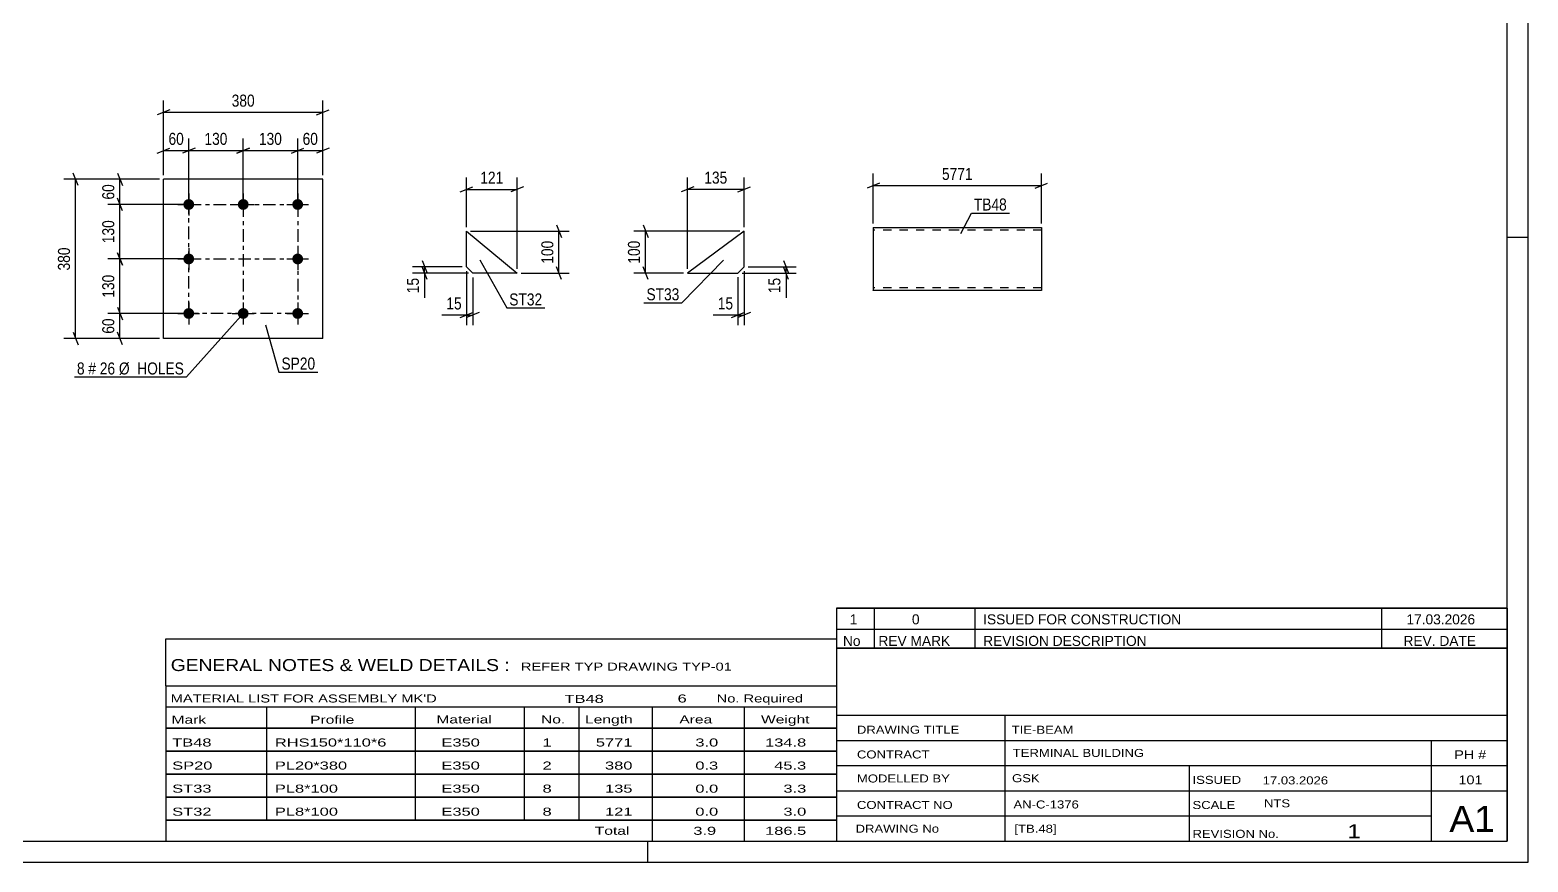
# Model space of a CAD drawing. Header units: millimetres. Extents: x 0 to 594, y 0 to 420.
# Drawn here: x 236.6 to 594, y 0 to 198.5 of the extents above; entities that cross this region are included whole.
import ezdxf

# ---------------------------------------------------------------- set-up
doc = ezdxf.new("R2010")
doc.units = ezdxf.units.MM
doc.linetypes.add('DXK_LINE_DOT2', pattern=[3.9198, 1.9599, -1.9599])
doc.linetypes.add('DXK_LINE_DOT3', pattern=[5.9187, 2.979, -0.9799, 0.9799, -0.9799])
doc.styles.add('Arial Narrow', font='ARIALN.TTF', dxfattribs={"height": 0.2})

# ---------------------------------------------------------------- blocks, each defined once
blk = doc.blocks.new('Unknown-580568700-1163')
at = {"color": 5, "linetype": 'Continuous'}
for p, q in [((594, 0), (594, 420)), ((589, 5), (589, 415)), ((594, 149), (589, 149)), ((5, 5), (589, 5)), ((384, 0), (384, 5)), ((0, 0), (594, 0))]:
    blk.add_line(p, q, dxfattribs=at)
blk = doc.blocks.new('Part-580568700-2322 - 2314')
at = {"color": 2, "linetype": 'Continuous'}
for p, q in [((437.78, 151.36), (437.78, 136.45)), ((437.78, 151.36), (457.78, 151.36)), ((457.88, 151.36), (477.88, 151.36)), ((477.88, 151.36), (477.88, 136.36)), ((437.78, 136.36), (437.78, 136.45)), ((457.78, 136.36), (437.78, 136.36)), ((477.88, 136.36), (457.88, 136.36))]:
    blk.add_line(p, q, dxfattribs=at)
at = {"color": 7, "linetype": 'DXK_LINE_DOT2'}
for p, q in [((457.78, 150.76), (437.78, 150.76)), ((477.88, 150.76), (457.88, 150.76)), ((437.78, 136.96), (437.78, 137.01)), ((457.78, 136.96), (437.78, 136.96)), ((477.88, 136.96), (457.88, 136.96)), ((477.88, 136.96), (477.88, 137.01))]:
    blk.add_line(p, q, dxfattribs=at)
blk = doc.blocks.new('Part-580568700-1772 - 1766')
at = {"color": 2, "linetype": 'Continuous'}
for p, q in [((406.96, 150.48), (393.46, 140.48)), ((406.96, 141.98), (406.96, 150.48)), ((393.46, 140.48), (405.46, 140.48)), ((405.46, 140.48), (406.96, 141.98))]:
    blk.add_line(p, q, dxfattribs=at)
blk = doc.blocks.new('Bolt-580568700-2206 - 2144')
at = {"linetype": 'Continuous'}
for points in [[(274.45, 158.16, -1), (274.45, 155.56, -1)], [(287.45, 158.16, -1), (287.45, 155.56, -1)], [(300.45, 158.16, -1), (300.45, 155.56, -1)], [(274.45, 145.16, -1), (274.45, 142.56, -1)], [(300.45, 145.16, -1), (300.45, 142.56, -1)], [(274.45, 132.16, -1), (274.45, 129.56, -1)], [(287.45, 132.16, -1), (287.45, 129.56, -1)], [(300.45, 132.16, -1), (300.45, 129.56, -1)]]:
    blk.add_hatch(color=1, dxfattribs=at).paths.add_polyline_path(points)
at = {"color": 1, "linetype": 'Continuous'}
for p, q in [((274.45, 159.46), (274.45, 154.26)), ((287.45, 159.46), (287.45, 154.26)), ((300.45, 159.46), (300.45, 154.26)), ((271.85, 156.86), (277.05, 156.86)), ((284.85, 156.86), (290.05, 156.86)), ((297.85, 156.86), (303.05, 156.86)), ((271.85, 143.86), (277.05, 143.86)), ((274.45, 146.46), (274.45, 141.26)), ((297.85, 143.86), (303.05, 143.86)), ((300.45, 146.46), (300.45, 141.26)), ((274.45, 133.46), (274.45, 128.26)), ((287.45, 133.46), (287.45, 128.26)), ((300.45, 133.46), (300.45, 128.26)), ((271.85, 130.86), (277.05, 130.86)), ((284.85, 130.86), (290.05, 130.86)), ((297.85, 130.86), (303.05, 130.86))]:
    blk.add_line(p, q, dxfattribs=at)
blk = doc.blocks.new('Part-580568700-2211 - 2144')
at = {"color": 2, "linetype": 'Continuous'}
for p, q in [((306.45, 162.86), (268.45, 162.86)), ((268.45, 124.86), (268.45, 162.86)), ((306.45, 124.86), (306.45, 162.86)), ((306.45, 124.86), (268.45, 124.86))]:
    blk.add_line(p, q, dxfattribs=at)
blk = doc.blocks.new('Part-580568700-1711 - 1705')
at = {"color": 2, "linetype": 'Continuous'}
for p, q in [((340.71, 141.97), (340.71, 150.47)), ((340.71, 150.47), (352.79, 140.47)), ((342.21, 140.47), (340.71, 141.97)), ((352.79, 140.47), (342.21, 140.47))]:
    blk.add_line(p, q, dxfattribs=at)
blk = doc.blocks.new('Rectangle-580568700-2299 - 2144')
at = {"color": 1, "linetype": 'DXK_LINE_DOT3'}
blk.add_lwpolyline([(274.45, 156.86), (300.45, 156.86), (300.45, 130.86), (274.45, 130.86), (274.45, 156.86)], close=True, dxfattribs=at)
blk = doc.blocks.new('Line-580568700-2284 - 2144')
at = {"color": 1, "linetype": 'DXK_LINE_DOT3'}
blk.add_line((274.45, 143.86), (300.45, 143.86), dxfattribs=at)
blk = doc.blocks.new('Line-580568700-2292 - 2144')
at = {"color": 1, "linetype": 'DXK_LINE_DOT3'}
blk.add_line((287.45, 156.86), (287.45, 130.86), dxfattribs=at)
blk = doc.blocks.new('StraightDimension-580568700-2325 - 2314')
at = {"color": 7, "linetype": 'Continuous'}
for p, q in [((439.28, 161.96), (436.28, 160.76)), ((437.78, 152.36), (437.78, 164.21)), ((437.78, 161.36), (477.88, 161.36)), ((476.38, 160.76), (479.38, 161.96)), ((477.88, 152.36), (477.88, 164.21))]:
    blk.add_line(p, q, dxfattribs=at)
at = {"color": 0}
blk.add_wipeout([(462.09, 162.11), (462.09, 166.31), (453.57, 166.31), (453.57, 162.11)], dxfattribs=at)
at = {"color": 3, "style": 'Arial Narrow'}
blk.add_text('5771', height=2.863, dxfattribs=at).set_placement((454.17, 162.71))
blk = doc.blocks.new('StraightDimension-580568700-1786 - 1766')
at = {"color": 7, "linetype": 'Continuous'}
for p, q in [((405.96, 150.48), (380.61, 150.48)), ((382.86, 151.98), (384.06, 148.98)), ((383.46, 140.48), (383.46, 150.48)), ((392.46, 140.48), (380.61, 140.48)), ((384.06, 138.98), (382.86, 141.98))]:
    blk.add_line(p, q, dxfattribs=at)
at = {"color": 0}
blk.add_wipeout([(382.71, 148.82), (378.51, 148.82), (378.51, 142.14), (382.71, 142.14)], dxfattribs=at)
at = {"color": 3, "style": 'Arial Narrow'}
blk.add_text('100', height=2.863, rotation=90.0002, dxfattribs=at).set_placement((382.11, 142.74))
blk = doc.blocks.new('StraightDimension-580568700-1774 - 1766')
at = {"color": 7, "linetype": 'Continuous'}
for p, q in [((416.36, 143.48), (417.56, 140.48)), ((406.46, 140.48), (419.36, 140.48)), ((407.96, 141.98), (419.36, 141.98)), ((417.56, 138.98), (416.36, 141.98)), ((416.96, 140.48), (416.96, 141.98))]:
    blk.add_line(p, q, dxfattribs=at)
at = {"color": 0}
blk.add_wipeout([(416.21, 139.96), (412.01, 139.96), (412.01, 135.1), (416.21, 135.1)], dxfattribs=at)
at = {"color": 7, "linetype": 'Continuous'}
blk.add_line((416.96, 140.48), (416.96, 134.57), dxfattribs=at)
blk.add_line((416.96, 140.48), (416.96, 134.57), dxfattribs=at)
at = {"color": 3, "style": 'Arial Narrow'}
blk.add_text('15', height=2.863, rotation=90.0002, dxfattribs=at).set_placement((415.61, 135.7))
blk = doc.blocks.new('StraightDimension-580568700-1798 - 1766')
at = {"color": 7, "linetype": 'Continuous'}
for p, q in [((405.46, 139.48), (405.46, 128.08)), ((406.96, 140.98), (406.96, 128.08)), ((403.96, 129.88), (406.96, 131.08)), ((408.46, 131.08), (405.46, 129.88)), ((405.46, 130.48), (406.96, 130.48))]:
    blk.add_line(p, q, dxfattribs=at)
at = {"color": 0}
blk.add_wipeout([(404.93, 131.23), (404.93, 135.43), (400.08, 135.43), (400.08, 131.23)], dxfattribs=at)
at = {"color": 7, "linetype": 'Continuous'}
blk.add_line((405.46, 130.48), (399.55, 130.48), dxfattribs=at)
blk.add_line((405.46, 130.48), (399.55, 130.48), dxfattribs=at)
at = {"color": 3, "style": 'Arial Narrow'}
blk.add_text('15', height=2.863, dxfattribs=at).set_placement((400.68, 131.83))
blk = doc.blocks.new('StraightDimension-580568700-1812 - 1766')
at = {"color": 7, "linetype": 'Continuous'}
for p, q in [((394.96, 161.08), (391.96, 159.88)), ((393.46, 141.48), (393.46, 163.33)), ((405.46, 159.88), (408.46, 161.08)), ((406.96, 151.48), (406.96, 163.33)), ((393.46, 160.48), (406.96, 160.48))]:
    blk.add_line(p, q, dxfattribs=at)
at = {"color": 0}
blk.add_wipeout([(403.55, 161.23), (403.55, 165.43), (396.86, 165.43), (396.86, 161.23)], dxfattribs=at)
at = {"color": 3, "style": 'Arial Narrow'}
blk.add_text('135', height=2.863, dxfattribs=at).set_placement((397.46, 161.83))
blk = doc.blocks.new('StraightDimension-580568700-3100 - 2144')
at = {"color": 7, "linetype": 'Continuous'}
for p, q in [((258.63, 155.36), (257.43, 158.36)), ((273.45, 156.86), (255.18, 156.86)), ((258.03, 143.86), (258.03, 156.86)), ((273.45, 143.86), (255.18, 143.86)), ((257.43, 145.36), (258.63, 142.36))]:
    blk.add_line(p, q, dxfattribs=at)
at = {"color": 0}
blk.add_wipeout([(257.28, 153.7), (253.08, 153.7), (253.08, 147.02), (257.28, 147.02)], dxfattribs=at)
at = {"color": 3, "style": 'Arial Narrow'}
blk.add_text('130', height=2.863, rotation=90.0002, dxfattribs=at).set_placement((256.68, 147.62))
blk = doc.blocks.new('StraightDimension-580568700-2270 - 2144')
at = {"color": 7, "linetype": 'Continuous'}
for p, q in [((267.45, 162.86), (255.18, 162.86)), ((257.43, 164.36), (258.63, 161.36)), ((258.03, 156.86), (258.03, 162.86)), ((258.63, 155.36), (257.43, 158.36)), ((273.45, 156.86), (255.18, 156.86))]:
    blk.add_line(p, q, dxfattribs=at)
at = {"color": 0}
blk.add_wipeout([(257.28, 162.29), (253.08, 162.29), (253.08, 157.43), (257.28, 157.43)], dxfattribs=at)
at = {"color": 3, "style": 'Arial Narrow'}
blk.add_text('60', height=2.863, rotation=90.0002, dxfattribs=at).set_placement((256.68, 158.03))
blk = doc.blocks.new('StraightDimension-580568700-2213 - 2144')
at = {"color": 7, "linetype": 'Continuous'}
for p, q in [((267.45, 162.86), (244.61, 162.86)), ((248.06, 161.36), (246.86, 164.36)), ((247.46, 124.86), (247.46, 162.86)), ((246.86, 126.36), (248.06, 123.36)), ((267.45, 124.86), (244.61, 124.86))]:
    blk.add_line(p, q, dxfattribs=at)
at = {"color": 0}
blk.add_wipeout([(246.71, 147.2), (242.51, 147.2), (242.51, 140.52), (246.71, 140.52)], dxfattribs=at)
at = {"color": 3, "style": 'Arial Narrow'}
blk.add_text('380', height=2.863, rotation=90.0002, dxfattribs=at).set_placement((246.11, 141.12))
blk = doc.blocks.new('StraightDimension-580568700-2224 - 2144')
at = {"color": 7, "linetype": 'Continuous'}
for p, q in [((300.45, 157.86), (300.45, 172.58)), ((306.45, 163.86), (306.45, 172.58)), ((298.95, 169.13), (301.95, 170.33)), ((300.45, 169.73), (306.45, 169.73)), ((307.95, 170.33), (304.95, 169.13))]:
    blk.add_line(p, q, dxfattribs=at)
at = {"color": 0}
blk.add_wipeout([(305.87, 170.48), (305.87, 174.68), (301.02, 174.68), (301.02, 170.48)], dxfattribs=at)
at = {"color": 3, "style": 'Arial Narrow'}
blk.add_text('60', height=2.863, dxfattribs=at).set_placement((301.62, 171.08))
blk = doc.blocks.new('StraightDimension-580568700-2234 - 2144')
at = {"color": 7, "linetype": 'Continuous'}
for p, q in [((268.45, 163.86), (268.45, 172.58)), ((274.45, 157.86), (274.45, 172.58)), ((266.95, 169.13), (269.95, 170.33)), ((268.45, 169.73), (274.45, 169.73)), ((275.95, 170.33), (272.95, 169.13))]:
    blk.add_line(p, q, dxfattribs=at)
at = {"color": 0}
blk.add_wipeout([(273.87, 170.48), (273.87, 174.68), (269.02, 174.68), (269.02, 170.48)], dxfattribs=at)
at = {"color": 3, "style": 'Arial Narrow'}
blk.add_text('60', height=2.863, dxfattribs=at).set_placement((269.62, 171.08))
blk = doc.blocks.new('StraightDimension-580568700-2249 - 2144')
at = {"color": 7, "linetype": 'Continuous'}
for p, q in [((269.95, 179.45), (266.95, 178.25)), ((268.45, 163.86), (268.45, 181.7)), ((268.45, 178.85), (306.45, 178.85)), ((304.95, 178.25), (307.95, 179.45)), ((306.45, 163.86), (306.45, 181.7))]:
    blk.add_line(p, q, dxfattribs=at)
at = {"color": 0}
blk.add_wipeout([(290.79, 179.6), (290.79, 183.8), (284.1, 183.8), (284.1, 179.6)], dxfattribs=at)
at = {"color": 3, "style": 'Arial Narrow'}
blk.add_text('380', height=2.863, dxfattribs=at).set_placement((284.7, 180.2))
blk = doc.blocks.new('StraightDimension-580568700-2260 - 2144')
at = {"color": 7, "linetype": 'Continuous'}
for p, q in [((257.43, 132.36), (258.63, 129.36)), ((273.45, 130.86), (255.18, 130.86)), ((258.03, 124.86), (258.03, 130.86)), ((258.63, 123.36), (257.43, 126.36)), ((267.45, 124.86), (255.18, 124.86))]:
    blk.add_line(p, q, dxfattribs=at)
at = {"color": 0}
blk.add_wipeout([(257.28, 130.29), (253.08, 130.29), (253.08, 125.43), (257.28, 125.43)], dxfattribs=at)
at = {"color": 3, "style": 'Arial Narrow'}
blk.add_text('60', height=2.863, rotation=90.0002, dxfattribs=at).set_placement((256.68, 126.03))
blk = doc.blocks.new('StraightDimension-580568700-3076 - 2144')
at = {"color": 7, "linetype": 'Continuous'}
for p, q in [((274.45, 157.86), (274.45, 172.58)), ((287.45, 157.86), (287.45, 172.58)), ((275.95, 170.33), (272.95, 169.13)), ((274.45, 169.73), (287.45, 169.73)), ((285.95, 169.13), (288.95, 170.33))]:
    blk.add_line(p, q, dxfattribs=at)
at = {"color": 0}
blk.add_wipeout([(284.29, 170.48), (284.29, 174.68), (277.6, 174.68), (277.6, 170.48)], dxfattribs=at)
at = {"color": 3, "style": 'Arial Narrow'}
blk.add_text('130', height=2.863, dxfattribs=at).set_placement((278.2, 171.08))
blk = doc.blocks.new('StraightDimension-580568700-3078 - 2144')
at = {"color": 7, "linetype": 'Continuous'}
for p, q in [((287.45, 157.86), (287.45, 172.58)), ((300.45, 157.86), (300.45, 172.58)), ((288.95, 170.33), (285.95, 169.13)), ((287.45, 169.73), (300.45, 169.73)), ((298.95, 169.13), (301.95, 170.33))]:
    blk.add_line(p, q, dxfattribs=at)
at = {"color": 0}
blk.add_wipeout([(297.29, 170.48), (297.29, 174.68), (290.6, 174.68), (290.6, 170.48)], dxfattribs=at)
at = {"color": 3, "style": 'Arial Narrow'}
blk.add_text('130', height=2.863, dxfattribs=at).set_placement((291.2, 171.08))
blk = doc.blocks.new('StraightDimension-580568700-3098 - 2144')
at = {"color": 7, "linetype": 'Continuous'}
for p, q in [((273.45, 143.86), (255.18, 143.86)), ((258.63, 142.36), (257.43, 145.36)), ((258.03, 130.86), (258.03, 143.86)), ((257.43, 132.36), (258.63, 129.36)), ((273.45, 130.86), (255.18, 130.86))]:
    blk.add_line(p, q, dxfattribs=at)
at = {"color": 0}
blk.add_wipeout([(257.28, 140.7), (253.08, 140.7), (253.08, 134.02), (257.28, 134.02)], dxfattribs=at)
at = {"color": 3, "style": 'Arial Narrow'}
blk.add_text('130', height=2.863, rotation=90.0002, dxfattribs=at).set_placement((256.68, 134.62))
blk = doc.blocks.new('StraightDimension-580568700-1750 - 1705')
at = {"color": 7, "linetype": 'Continuous'}
for p, q in [((341.71, 150.47), (365.19, 150.47)), ((362.19, 151.97), (363.39, 148.97)), ((362.79, 140.47), (362.79, 150.47)), ((353.79, 140.47), (365.19, 140.47)), ((363.39, 138.97), (362.19, 141.97))]:
    blk.add_line(p, q, dxfattribs=at)
at = {"color": 0}
blk.add_wipeout([(362.04, 148.82), (357.84, 148.82), (357.84, 142.13), (362.04, 142.13)], dxfattribs=at)
at = {"color": 3, "style": 'Arial Narrow'}
blk.add_text('100', height=2.863, rotation=90.0002, dxfattribs=at).set_placement((361.44, 142.73))
blk = doc.blocks.new('StraightDimension-580568700-1726 - 1705')
at = {"color": 7, "linetype": 'Continuous'}
for p, q in [((330.11, 143.47), (331.31, 140.47)), ((339.71, 141.97), (327.86, 141.97)), ((341.21, 140.47), (327.86, 140.47)), ((331.31, 138.97), (330.11, 141.97)), ((330.71, 140.47), (330.71, 141.97))]:
    blk.add_line(p, q, dxfattribs=at)
at = {"color": 0}
blk.add_wipeout([(329.96, 139.95), (325.76, 139.95), (325.76, 135.09), (329.96, 135.09)], dxfattribs=at)
at = {"color": 7, "linetype": 'Continuous'}
blk.add_line((330.71, 140.47), (330.71, 134.57), dxfattribs=at)
blk.add_line((330.71, 140.47), (330.71, 134.57), dxfattribs=at)
at = {"color": 3, "style": 'Arial Narrow'}
blk.add_text('15', height=2.863, rotation=90.0002, dxfattribs=at).set_placement((329.36, 135.69))
blk = doc.blocks.new('StraightDimension-580568700-1739 - 1705')
at = {"color": 7, "linetype": 'Continuous'}
for p, q in [((340.71, 140.97), (340.71, 128.07)), ((342.21, 139.47), (342.21, 128.07)), ((339.21, 129.87), (342.21, 131.07)), ((343.71, 131.07), (340.71, 129.87)), ((340.71, 130.47), (342.21, 130.47))]:
    blk.add_line(p, q, dxfattribs=at)
at = {"color": 0}
blk.add_wipeout([(340.18, 131.22), (340.18, 135.42), (335.32, 135.42), (335.32, 131.22)], dxfattribs=at)
at = {"color": 7, "linetype": 'Continuous'}
blk.add_line((340.71, 130.47), (334.8, 130.47), dxfattribs=at)
blk.add_line((340.71, 130.47), (334.8, 130.47), dxfattribs=at)
at = {"color": 3, "style": 'Arial Narrow'}
blk.add_text('15', height=2.863, dxfattribs=at).set_placement((335.92, 131.82))
blk = doc.blocks.new('StraightDimension-580568700-1715 - 1705')
at = {"color": 7, "linetype": 'Continuous'}
for p, q in [((339.21, 159.87), (342.21, 161.07)), ((340.71, 151.47), (340.71, 163.32)), ((354.29, 161.07), (351.29, 159.87)), ((352.79, 141.47), (352.79, 163.32)), ((340.71, 160.47), (352.79, 160.47))]:
    blk.add_line(p, q, dxfattribs=at)
at = {"color": 0}
blk.add_wipeout([(350.09, 161.22), (350.09, 165.42), (343.41, 165.42), (343.41, 161.22)], dxfattribs=at)
at = {"color": 3, "style": 'Arial Narrow'}
blk.add_text('121', height=2.863, dxfattribs=at).set_placement((344.01, 161.82))
blk = doc.blocks.new('Unknown-580568700-3337')
at = {"color": 7, "linetype": 'Continuous'}
for p, q in [((429, 51.05), (429, 5)), ((429, 51.05), (589, 51.05)), ((589, 51), (589, 5)), ((429, 35), (589, 35)), ((469.14, 35), (469.14, 5)), ((429, 29), (589, 29)), ((571, 5.05), (571, 29.05)), ((429, 23), (589, 23)), ((513.14, 23), (513.14, 5)), ((429, 17), (589, 17)), ((429, 11), (571, 11)), ((429, 5), (589, 5))]:
    blk.add_line(p, q, dxfattribs=at)
at = {"color": 7, "style": 'Arial Narrow'}
for s, height, width, p in [('DRAWING TITLE', 1.9089, 1.425378, (433.88, 30.61)), ('TIE-BEAM', 1.909, 1.425378, (470.81, 30.59)), ('CONTRACT', 1.909, 1.425378, (433.88, 24.71)), ('TERMINAL BUILDING', 1.9089, 1.425378, (471.06, 25.07)), ('MODELLED BY', 1.9089, 1.425378, (433.88, 18.98)), ('GSK', 1.909, 1.425378, (470.88, 19.04)), ('ISSUED', 1.909, 1.425378, (513.94, 18.64)), ('17.03.2026', 1.909, 1.425378, (530.69, 18.52)), ('CONTRACT NO', 1.9089, 1.425378, (433.88, 12.66)), ('AN-C-1376', 1.909, 1.425378, (471.23, 12.78)), ('SCALE', 1.909, 1.425378, (513.94, 12.65)), ('A1', 6.204, 1.25, (575.24, 7.2)), ('DRAWING No', 1.909, 1.425378, (433.56, 7)), ('[TB.48]', 1.909, 1.425378, (471.46, 6.99)), ('REVISION No.', 1.9089, 1.425378, (513.94, 5.77)), ('1', 3.34, 1.5, (550.91, 5.68))]:
    blk.add_text(s, height=height, dxfattribs=dict(at, width=width)).set_placement(p)
at = {"color": 7, "linetype": 'Continuous', "style": 'Arial Narrow'}
for s, height, width, p in [('PH #', 2.1, 1.42538, (576.4, 24.55)), ('101', 2.1, 1.42538, (577.41, 18.55)), ('NTS', 1.909, 1.425378, (531, 13.05))]:
    blk.add_text(s, height=height, dxfattribs=dict(at, width=width)).set_placement(p)
blk = doc.blocks.new('Unknown-580568700-3338')
at = {"color": 7, "linetype": 'Continuous'}
for p, q in [((429, 60.55), (589, 60.55)), ((589, 60.55), (429, 60.55)), ((429, 60.55), (429, 55.55)), ((438, 60.55), (438, 55.55)), ((462, 60.55), (462, 55.55)), ((559, 60.55), (559, 55.55)), ((589, 60.55), (589, 55.55)), ((429, 55.55), (589, 55.55)), ((429, 55.55), (429, 51.05)), ((429, 55.55), (589, 55.55)), ((438, 55.55), (438, 51.05)), ((462, 55.55), (462, 51.05)), ((559, 55.55), (559, 51.05)), ((589, 55.55), (589, 51.05)), ((589, 51.05), (429, 51.05))]:
    blk.add_line(p, q, dxfattribs=at)
at = {"color": 7, "linetype": 'Continuous', "style": 'Arial Narrow'}
for s, height, width, p in [('1', 2.39, 1.196471, (432.16, 56.7)), ('0', 2.39, 1.196471, (447, 56.7)), ('ISSUED FOR CONSTRUCTION', 2.3861, 1.196471, (464, 56.7)), ('17.03.2026', 2.386, 1.196471, (565, 56.7)), ('No', 2.386, 1.2, (430.54, 51.55)), ('REV MARK', 2.386, 1.2, (439, 51.55)), ('REVISION DESCRIPTION', 2.3861, 1.2, (464, 51.55)), ('REV. DATE', 2.386, 1.2, (564.28, 51.55))]:
    blk.add_text(s, height=height, dxfattribs=dict(at, width=width)).set_placement(p)
blk = doc.blocks.new('Unknown-580568700-3339')
at = {"color": 7, "linetype": 'Continuous'}
for p, q in [((269, 53.25), (429, 53.25)), ((269, 42), (269, 53.25)), ((429, 53.25), (429, 42)), ((269, 42), (429, 42)), ((269, 42), (269, 37)), ((429, 42), (429, 37)), ((269, 37), (429, 37)), ((269, 37), (269, 32)), ((293, 37), (293, 32)), ((328.5, 37), (328.5, 32)), ((354.5, 37), (354.5, 32)), ((367.5, 37), (367.5, 32)), ((385, 37), (385, 32)), ((407, 37), (407, 32)), ((429, 37), (429, 32)), ((269, 32), (429, 32)), ((269, 31.95), (269, 26.55)), ((269, 31.95), (429, 31.95)), ((293, 32), (293, 26.5)), ((328.5, 32), (328.5, 26.5)), ((354.5, 32), (354.5, 26.5)), ((367.5, 32), (367.5, 26.5)), ((385, 32), (385, 26.5)), ((407, 32), (407, 26.5)), ((429, 31.95), (429, 26.55)), ((269, 26.55), (429, 26.55)), ((269, 26.45), (269, 21.05)), ((269, 26.45), (429, 26.45)), ((293, 26.5), (293, 21)), ((328.5, 26.5), (328.5, 21)), ((354.5, 26.5), (354.5, 21)), ((367.5, 26.5), (367.5, 21)), ((385, 26.5), (385, 21)), ((407, 26.5), (407, 21)), ((429, 26.45), (429, 21.05)), ((269, 21.05), (429, 21.05)), ((269, 20.95), (269, 15.55)), ((269, 20.95), (429, 20.95)), ((293, 21), (293, 15.5)), ((328.5, 21), (328.5, 15.5)), ((354.5, 21), (354.5, 15.5)), ((367.5, 21), (367.5, 15.5)), ((385, 21), (385, 15.5)), ((407, 21), (407, 15.5)), ((429, 20.95), (429, 15.55)), ((269, 15.55), (429, 15.55)), ((269, 15.45), (269, 10.05)), ((269, 15.45), (429, 15.45)), ((293, 15.5), (293, 10)), ((328.5, 15.5), (328.5, 10)), ((354.5, 15.5), (354.5, 10)), ((367.5, 15.5), (367.5, 10)), ((385, 15.5), (385, 10)), ((407, 15.5), (407, 10)), ((429, 15.45), (429, 10.05)), ((269, 10.05), (429, 10.05)), ((269, 10), (429, 10)), ((269, 10), (269, 5)), ((385, 10), (385, 5)), ((407, 10), (407, 5)), ((429, 10), (429, 5)), ((269, 5), (429, 5))]:
    blk.add_line(p, q, dxfattribs=at)
at = {"color": 7, "style": 'Arial Narrow'}
for s, height, width, p in [('GENERAL NOTES & WELD DETAILS :', 2.8633, 1.4, (270.15, 45.56)), ('REFER TYP DRAWING TYP-01', 1.9089, 1.6, (353.7, 45.66)), ("MATERIAL LIST FOR ASSEMBLY MK'D", 1.9089, 1.6, (270.15, 38.06)), ('TB48', 1.909, 1.794707, (364.1, 37.97)), ('6', 1.91, 1.794707, (391.08, 38.06)), ('No. Required', 1.9089, 1.6, (400.41, 38.06)), ('Mark', 1.909, 1.7, (270.34, 33)), ('Profile', 1.909, 1.7, (303.41, 33)), ('Material', 1.909, 1.7, (333.54, 33.06)), ('No.', 1.909, 1.7, (358.5, 33.06)), ('Length', 1.909, 1.7, (369, 33.06)), ('Area', 1.909, 1.7, (391.5, 33.06)), ('Weight', 1.909, 1.7, (411, 33.06))]:
    blk.add_text(s, height=height, dxfattribs=dict(at, width=width)).set_placement(p)
at = {"color": 7, "linetype": 'Continuous', "style": 'Arial Narrow'}
for s, height, width, p in [('TB48', 1.909, 1.794707, (270.5, 27.56)), ('RHS150*110*6', 1.9089, 1.794707, (295, 27.56)), ('E350', 1.909, 1.794707, (334.74, 27.56)), ('1', 1.91, 1.794707, (358.86, 27.56)), ('5771', 1.909, 1.794707, (371.58, 27.56)), ('3.0', 1.909, 1.794707, (395.32, 27.56)), ('134.8', 1.909, 1.794707, (411.96, 27.56)), ('SP20', 1.909, 1.794707, (270.5, 22.06)), ('PL20*380', 1.909, 1.794707, (295, 22.06)), ('E350', 1.909, 1.794707, (334.74, 22.06)), ('2', 1.91, 1.794707, (358.86, 22.06)), ('380', 1.909, 1.794707, (373.77, 22.06)), ('0.3', 1.909, 1.794707, (395.32, 22.06)), ('45.3', 1.909, 1.794707, (414.14, 22.06)), ('ST33', 1.909, 1.794707, (270.5, 16.56)), ('PL8*100', 1.909, 1.794707, (295, 16.56)), ('E350', 1.909, 1.794707, (334.74, 16.56)), ('8', 1.91, 1.794707, (358.86, 16.56)), ('135', 1.909, 1.794707, (373.77, 16.56)), ('0.0', 1.909, 1.794707, (395.32, 16.56)), ('3.3', 1.909, 1.794707, (416.33, 16.56)), ('ST32', 1.909, 1.794707, (270.5, 11.06)), ('PL8*100', 1.909, 1.794707, (295, 11.06)), ('E350', 1.909, 1.794707, (334.74, 11.06)), ('8', 1.91, 1.794707, (358.86, 11.06)), ('121', 1.909, 1.794707, (373.77, 11.06)), ('0.0', 1.909, 1.794707, (395.32, 11.06)), ('3.0', 1.909, 1.794707, (416.33, 11.06)), ('Total', 1.909, 1.7, (371.33, 6.5)), ('3.9', 1.909, 1.794707, (394.83, 6.5)), ('186.5', 1.909, 1.794707, (411.96, 6.5))]:
    blk.add_text(s, height=height, dxfattribs=dict(at, width=width)).set_placement(p)
blk = doc.blocks.new('Mark-580568700-2318 - 2314')
at = {"color": 0}
blk.add_wipeout([(469.64, 155.42), (469.64, 158.42), (461.78, 158.42), (461.78, 155.42)], dxfattribs=at)
blk.add_wipeout([(469.64, 155.42), (469.64, 158.42), (461.78, 158.42), (461.78, 155.42)], dxfattribs=at)
at = {"color": 30, "linetype": 'Continuous'}
for p, q in [((458.67, 149.9), (461.18, 154.82)), ((461.18, 154.82), (470.24, 154.82))]:
    blk.add_line(p, q, dxfattribs=at)
at = {"color": 3, "style": 'Arial Narrow'}
blk.add_text('TB48', height=2.863, dxfattribs=at).set_placement((461.78, 155.42))
blk = doc.blocks.new('Mark-580568700-1768 - 1766')
at = {"color": 0}
blk.add_wipeout([(391.52, 134), (391.52, 137), (383.66, 137), (383.66, 134)], dxfattribs=at)
blk.add_wipeout([(391.52, 134), (391.52, 137), (383.66, 137), (383.66, 134)], dxfattribs=at)
at = {"color": 30, "linetype": 'Continuous'}
for p in [(402.04, 143.6), (383.06, 133.4)]:
    blk.add_line(p, (392.12, 133.4), dxfattribs=at)
at = {"color": 3, "style": 'Arial Narrow'}
blk.add_text('ST33', height=2.863, dxfattribs=at).set_placement((383.66, 134))
blk = doc.blocks.new('Mark-580568700-2202 - 2144')
at = {"color": 0}
blk.add_wipeout([(249.6, 116.31), (249.6, 119.31), (247.78, 119.31), (247.78, 116.31)], dxfattribs=at)
blk.add_wipeout([(249.6, 116.31), (249.6, 119.31), (247.78, 119.31), (247.78, 116.31)], dxfattribs=at)
blk.add_wipeout([(252.33, 116.31), (252.33, 119.31), (250.5, 119.31), (250.5, 116.31)], dxfattribs=at)
blk.add_wipeout([(252.33, 116.31), (252.33, 119.31), (250.5, 119.31), (250.5, 116.31)], dxfattribs=at)
at = {"color": 3, "style": 'Arial Narrow'}
blk.add_text('8', height=2.86, dxfattribs=at).set_placement((247.78, 116.31))
at = {"color": 0}
blk.add_wipeout([(256.89, 116.31), (256.89, 119.31), (253.23, 119.31), (253.23, 116.31)], dxfattribs=at)
blk.add_wipeout([(256.89, 116.31), (256.89, 119.31), (253.23, 119.31), (253.23, 116.31)], dxfattribs=at)
at = {"color": 3, "style": 'Arial Narrow'}
blk.add_text('#', height=2.86, dxfattribs=at).set_placement((250.5, 116.31))
at = {"color": 0}
blk.add_wipeout([(273.32, 116.31), (273.32, 119.31), (257.79, 119.31), (257.79, 116.31)], dxfattribs=at)
blk.add_wipeout([(273.32, 116.31), (273.32, 119.31), (257.79, 119.31), (257.79, 116.31)], dxfattribs=at)
at = {"color": 7, "linetype": 'Continuous'}
for p in [(287.57, 131), (247.18, 115.71)]:
    blk.add_line(p, (273.92, 115.71), dxfattribs=at)
at = {"color": 3, "style": 'Arial Narrow'}
for s, p in [('26', (253.23, 116.31)), ('Ø  HOLES', (257.79, 116.31))]:
    blk.add_text(s, height=2.863, dxfattribs=at).set_placement(p)
blk = doc.blocks.new('Mark-580568700-2207 - 2144')
at = {"color": 0}
blk.add_wipeout([(304.62, 117.48), (304.62, 120.48), (296.58, 120.48), (296.58, 117.48)], dxfattribs=at)
blk.add_wipeout([(304.62, 117.48), (304.62, 120.48), (296.58, 120.48), (296.58, 117.48)], dxfattribs=at)
at = {"color": 30, "linetype": 'Continuous'}
for p, q in [((292.73, 128.15), (295.98, 116.88)), ((295.98, 116.88), (305.22, 116.88))]:
    blk.add_line(p, q, dxfattribs=at)
at = {"color": 3, "style": 'Arial Narrow'}
blk.add_text('SP20', height=2.863, dxfattribs=at).set_placement((296.58, 117.48))
blk = doc.blocks.new('Mark-580568700-1707 - 1705')
at = {"color": 0}
blk.add_wipeout([(358.78, 132.77), (358.78, 135.77), (350.93, 135.77), (350.93, 132.77)], dxfattribs=at)
blk.add_wipeout([(358.78, 132.77), (358.78, 135.77), (350.93, 135.77), (350.93, 132.77)], dxfattribs=at)
at = {"color": 30, "linetype": 'Continuous'}
for p, q in [((343.92, 143.63), (350.33, 132.17)), ((350.33, 132.17), (359.38, 132.17))]:
    blk.add_line(p, q, dxfattribs=at)
at = {"color": 3, "style": 'Arial Narrow'}
blk.add_text('ST32', height=2.863, dxfattribs=at).set_placement((350.93, 132.77))

msp = doc.modelspace()

# ---------------------------------------------------------------- block references
for name in ['Unknown-580568700-1163', 'Part-580568700-2211 - 2144', 'Bolt-580568700-2206 - 2144', 'Rectangle-580568700-2299 - 2144', 'Line-580568700-2292 - 2144', 'Part-580568700-1711 - 1705', 'Part-580568700-1772 - 1766', 'Part-580568700-2322 - 2314', 'Line-580568700-2284 - 2144', 'Unknown-580568700-3338', 'Unknown-580568700-3339', 'Unknown-580568700-3337']:
    msp.add_blockref(name, (0, 0))

# ---------------------------------------------------------------- next in the draw order: block references
for name in ['StraightDimension-580568700-2224 - 2144', 'StraightDimension-580568700-2325 - 2314', 'StraightDimension-580568700-3100 - 2144', 'StraightDimension-580568700-1750 - 1705', 'StraightDimension-580568700-1786 - 1766', 'Mark-580568700-2207 - 2144']:
    msp.add_blockref(name, (0, 0))

# ---------------------------------------------------------------- next in the draw order: block references
for name in ['StraightDimension-580568700-2270 - 2144', 'Mark-580568700-2318 - 2314', 'StraightDimension-580568700-1726 - 1705', 'StraightDimension-580568700-1774 - 1766']:
    msp.add_blockref(name, (0, 0))

# ---------------------------------------------------------------- next in the draw order: block references
for name in ['StraightDimension-580568700-2213 - 2144', 'StraightDimension-580568700-1739 - 1705', 'StraightDimension-580568700-1798 - 1766']:
    msp.add_blockref(name, (0, 0))

# ---------------------------------------------------------------- next in the draw order: block references
for name in ['StraightDimension-580568700-2234 - 2144', 'StraightDimension-580568700-1715 - 1705', 'StraightDimension-580568700-1812 - 1766', 'StraightDimension-580568700-2260 - 2144']:
    msp.add_blockref(name, (0, 0))

# ---------------------------------------------------------------- next in the draw order: block references
for name in ['StraightDimension-580568700-2249 - 2144', 'StraightDimension-580568700-3098 - 2144', 'Mark-580568700-1707 - 1705', 'Mark-580568700-1768 - 1766']:
    msp.add_blockref(name, (0, 0))

# ---------------------------------------------------------------- next in the draw order: block references
for name in ['StraightDimension-580568700-3076 - 2144', 'Mark-580568700-2202 - 2144']:
    msp.add_blockref(name, (0, 0))

# ---------------------------------------------------------------- next in the draw order: block references
msp.add_blockref('StraightDimension-580568700-3078 - 2144', (0, 0))

doc.saveas('drawing.dxf')
